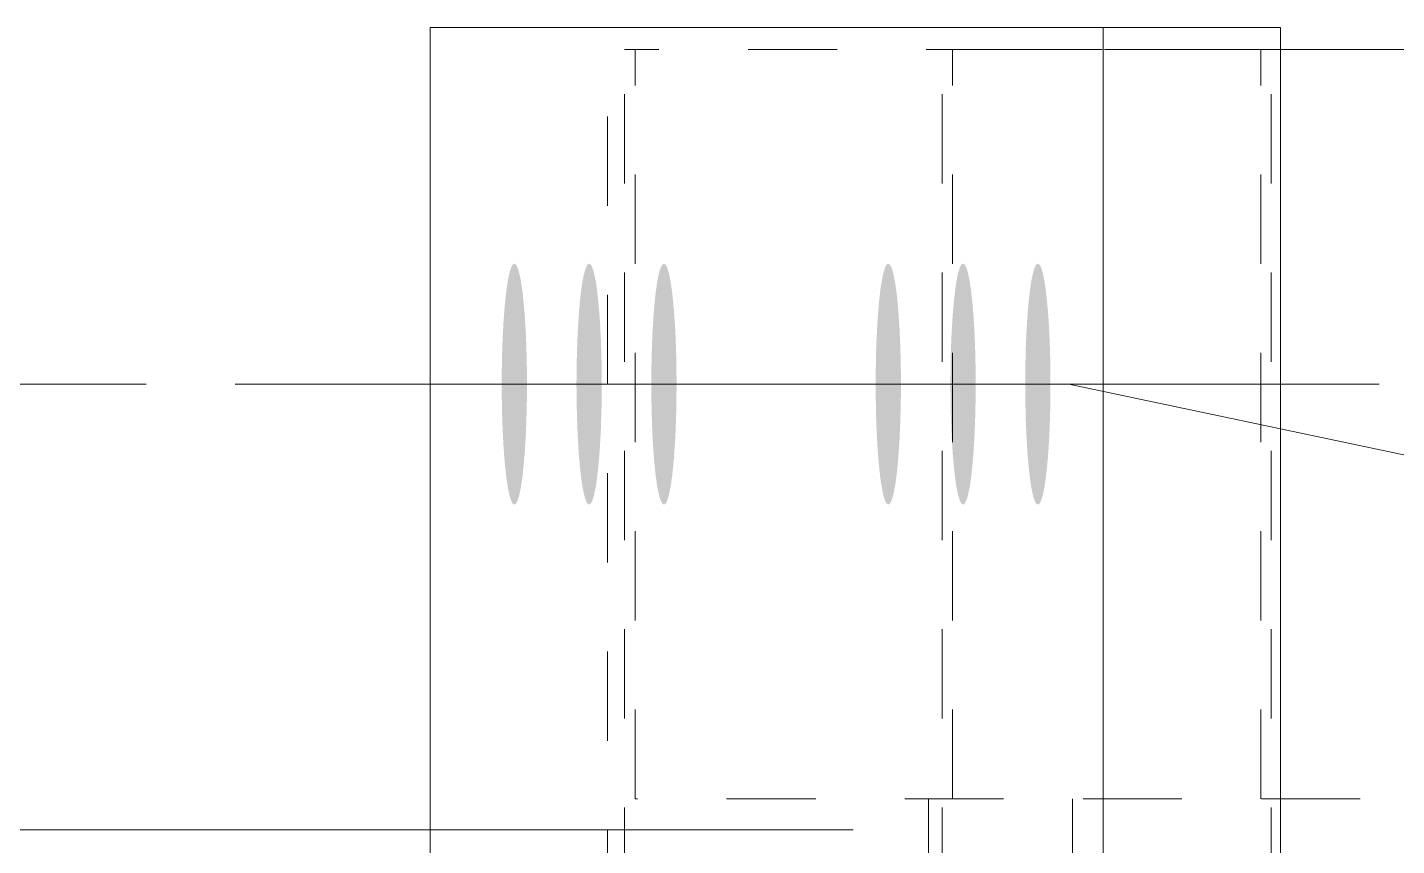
# Model space of a CAD drawing. Header units: millimetres. Extents: x 2 to 825, y 1 to 579.
# Drawn here: x 45.89 to 61.25, y 439.07 to 448.24 of the extents above; entities that cross this region are included whole.
import ezdxf

# ---------------------------------------------------------------- set-up
doc = ezdxf.new("R2010")
doc.units = ezdxf.units.MM
doc.linetypes.add('XKITLINE00', pattern=[0])
doc.linetypes.add('XKITLINE01', pattern=[4, 1, -1, 1, -1])
for name, color, linetype, lineweight in [('Bolt', 3, 'Continuous', 0), ('BoltMark', 7, 'Continuous', 0), ('Dimensions', 7, 'Continuous', 0), ('Part', 2, 'Continuous', 0)]:
    doc.layers.add(name, color=color, linetype=linetype, lineweight=lineweight)

# ---------------------------------------------------------------- blocks, each defined once
blk = doc.blocks.new('*A37')
at = {"layer": 'Bolt'}
for points in [[(51.492, 444.212), (51.492, 444.178), (51.492, 444.145), (51.492, 444.112), (51.491, 444.079), (51.491, 444.047), (51.49, 444.014), (51.49, 443.981), (51.489, 443.949), (51.488, 443.917), (51.487, 443.885), (51.486, 443.853), (51.485, 443.821), (51.484, 443.79), (51.483, 443.759), (51.482, 443.728), (51.48, 443.698), (51.479, 443.667), (51.477, 443.638), (51.476, 443.608), (51.474, 443.579), (51.472, 443.551), (51.47, 443.522), (51.469, 443.495), (51.467, 443.467), (51.465, 443.44), (51.462, 443.414), (51.46, 443.388), (51.458, 443.363), (51.456, 443.338), (51.453, 443.314), (51.451, 443.29), (51.448, 443.267), (51.446, 443.244), (51.443, 443.222), (51.441, 443.201), (51.438, 443.18), (51.435, 443.16), (51.432, 443.141), (51.429, 443.122), (51.427, 443.104), (51.424, 443.087), (51.421, 443.07), (51.418, 443.054), (51.414, 443.039), (51.411, 443.024), (51.408, 443.01), (51.405, 442.997), (51.402, 442.985), (51.399, 442.974), (51.395, 442.963), (51.392, 442.953), (51.389, 442.944), (51.385, 442.935), (51.382, 442.927), (51.378, 442.921), (51.375, 442.915), (51.372, 442.909), (51.368, 442.905), (51.365, 442.901), (51.361, 442.898), (51.358, 442.896), (51.354, 442.895), (51.351, 442.895), (51.347, 442.895), (51.344, 442.896), (51.34, 442.898), (51.337, 442.901), (51.333, 442.905), (51.33, 442.909), (51.327, 442.915), (51.323, 442.921), (51.32, 442.927), (51.316, 442.935), (51.313, 442.944), (51.31, 442.953), (51.306, 442.963), (51.303, 442.974), (51.3, 442.985), (51.297, 442.997), (51.293, 443.01), (51.29, 443.024), (51.287, 443.039), (51.284, 443.054), (51.281, 443.07), (51.278, 443.087), (51.275, 443.104), (51.272, 443.122), (51.269, 443.141), (51.266, 443.16), (51.264, 443.18), (51.261, 443.201), (51.258, 443.222), (51.256, 443.244), (51.253, 443.267), (51.251, 443.29), (51.248, 443.314), (51.246, 443.338), (51.244, 443.363), (51.241, 443.388), (51.239, 443.414), (51.237, 443.44), (51.235, 443.467), (51.233, 443.495), (51.231, 443.522), (51.229, 443.551), (51.228, 443.579), (51.226, 443.608), (51.224, 443.638), (51.223, 443.667), (51.221, 443.698), (51.22, 443.728), (51.219, 443.759), (51.217, 443.79), (51.216, 443.821), (51.215, 443.853), (51.214, 443.885), (51.213, 443.917), (51.213, 443.949), (51.212, 443.981), (51.211, 444.014), (51.211, 444.047), (51.21, 444.079), (51.21, 444.112), (51.21, 444.145), (51.209, 444.178), (51.209, 444.212), (51.209, 444.245), (51.209, 444.278), (51.209, 444.311), (51.21, 444.344), (51.21, 444.377), (51.21, 444.41), (51.211, 444.443), (51.211, 444.475), (51.212, 444.508), (51.213, 444.54), (51.213, 444.573), (51.214, 444.605), (51.215, 444.637), (51.216, 444.668), (51.217, 444.699), (51.219, 444.73), (51.22, 444.761), (51.221, 444.792), (51.223, 444.822), (51.224, 444.852), (51.226, 444.881), (51.228, 444.91), (51.229, 444.939), (51.231, 444.967), (51.233, 444.995), (51.235, 445.022), (51.237, 445.049), (51.239, 445.075), (51.241, 445.101), (51.244, 445.126), (51.246, 445.151), (51.248, 445.176), (51.251, 445.199), (51.253, 445.222), (51.256, 445.245), (51.258, 445.267), (51.261, 445.288), (51.264, 445.309), (51.266, 445.329), (51.269, 445.348), (51.272, 445.367), (51.275, 445.385), (51.278, 445.403), (51.281, 445.419), (51.284, 445.435), (51.287, 445.45), (51.29, 445.465), (51.293, 445.479), (51.297, 445.492), (51.3, 445.504), (51.303, 445.516), (51.306, 445.527), (51.31, 445.537), (51.313, 445.546), (51.316, 445.554), (51.32, 445.562), (51.323, 445.569), (51.327, 445.575), (51.33, 445.58), (51.333, 445.584), (51.337, 445.588), (51.34, 445.591), (51.344, 445.593), (51.347, 445.594), (51.351, 445.595), (51.354, 445.594), (51.358, 445.593), (51.361, 445.591), (51.365, 445.588), (51.368, 445.584), (51.372, 445.58), (51.375, 445.575), (51.378, 445.569), (51.382, 445.562), (51.385, 445.554), (51.389, 445.546), (51.392, 445.537), (51.395, 445.527), (51.399, 445.516), (51.402, 445.504), (51.405, 445.492), (51.408, 445.479), (51.411, 445.465), (51.414, 445.45), (51.418, 445.435), (51.421, 445.419), (51.424, 445.403), (51.427, 445.385), (51.429, 445.367), (51.432, 445.348), (51.435, 445.329), (51.438, 445.309), (51.441, 445.288), (51.443, 445.267), (51.446, 445.245), (51.448, 445.222), (51.451, 445.199), (51.453, 445.176), (51.456, 445.151), (51.458, 445.126), (51.46, 445.101), (51.462, 445.075), (51.465, 445.049), (51.467, 445.022), (51.469, 444.995), (51.47, 444.967), (51.472, 444.939), (51.474, 444.91), (51.476, 444.881), (51.477, 444.852), (51.479, 444.822), (51.48, 444.792), (51.482, 444.761), (51.483, 444.73), (51.484, 444.699), (51.485, 444.668), (51.486, 444.637), (51.487, 444.605), (51.488, 444.573), (51.489, 444.54), (51.49, 444.508), (51.49, 444.475), (51.491, 444.443), (51.491, 444.41), (51.492, 444.377), (51.492, 444.344), (51.492, 444.311), (51.492, 444.278), (51.492, 444.245)], [(52.332, 444.212), (52.331, 444.178), (52.331, 444.145), (52.331, 444.112), (52.331, 444.079), (52.33, 444.047), (52.33, 444.014), (52.329, 443.981), (52.328, 443.949), (52.327, 443.917), (52.326, 443.885), (52.325, 443.853), (52.324, 443.821), (52.323, 443.79), (52.322, 443.759), (52.321, 443.728), (52.319, 443.698), (52.318, 443.667), (52.316, 443.638), (52.315, 443.608), (52.313, 443.579), (52.311, 443.551), (52.31, 443.522), (52.308, 443.495), (52.306, 443.467), (52.304, 443.44), (52.302, 443.414), (52.299, 443.388), (52.297, 443.363), (52.295, 443.338), (52.293, 443.314), (52.29, 443.29), (52.288, 443.267), (52.285, 443.244), (52.282, 443.222), (52.28, 443.201), (52.277, 443.18), (52.274, 443.16), (52.272, 443.141), (52.269, 443.122), (52.266, 443.104), (52.263, 443.087), (52.26, 443.07), (52.257, 443.054), (52.254, 443.039), (52.251, 443.024), (52.247, 443.01), (52.244, 442.997), (52.241, 442.985), (52.238, 442.974), (52.234, 442.963), (52.231, 442.953), (52.228, 442.944), (52.224, 442.935), (52.221, 442.927), (52.218, 442.921), (52.214, 442.915), (52.211, 442.909), (52.207, 442.905), (52.204, 442.901), (52.2, 442.898), (52.197, 442.896), (52.193, 442.895), (52.19, 442.895), (52.187, 442.895), (52.183, 442.896), (52.18, 442.898), (52.176, 442.901), (52.173, 442.905), (52.169, 442.909), (52.166, 442.915), (52.162, 442.921), (52.159, 442.927), (52.156, 442.935), (52.152, 442.944), (52.149, 442.953), (52.146, 442.963), (52.142, 442.974), (52.139, 442.985), (52.136, 442.997), (52.133, 443.01), (52.129, 443.024), (52.126, 443.039), (52.123, 443.054), (52.12, 443.07), (52.117, 443.087), (52.114, 443.104), (52.111, 443.122), (52.108, 443.141), (52.106, 443.16), (52.103, 443.18), (52.1, 443.201), (52.097, 443.222), (52.095, 443.244), (52.092, 443.267), (52.09, 443.29), (52.087, 443.314), (52.085, 443.338), (52.083, 443.363), (52.081, 443.388), (52.078, 443.414), (52.076, 443.44), (52.074, 443.467), (52.072, 443.495), (52.07, 443.522), (52.069, 443.551), (52.067, 443.579), (52.065, 443.608), (52.063, 443.638), (52.062, 443.667), (52.061, 443.698), (52.059, 443.728), (52.058, 443.759), (52.057, 443.79), (52.056, 443.821), (52.054, 443.853), (52.054, 443.885), (52.053, 443.917), (52.052, 443.949), (52.051, 443.981), (52.05, 444.014), (52.05, 444.047), (52.049, 444.079), (52.049, 444.112), (52.049, 444.145), (52.049, 444.178), (52.048, 444.212), (52.048, 444.245), (52.048, 444.278), (52.049, 444.311), (52.049, 444.344), (52.049, 444.377), (52.049, 444.41), (52.05, 444.443), (52.05, 444.475), (52.051, 444.508), (52.052, 444.54), (52.053, 444.573), (52.054, 444.605), (52.054, 444.637), (52.056, 444.668), (52.057, 444.699), (52.058, 444.73), (52.059, 444.761), (52.061, 444.792), (52.062, 444.822), (52.063, 444.852), (52.065, 444.881), (52.067, 444.91), (52.069, 444.939), (52.07, 444.967), (52.072, 444.995), (52.074, 445.022), (52.076, 445.049), (52.078, 445.075), (52.081, 445.101), (52.083, 445.126), (52.085, 445.151), (52.087, 445.176), (52.09, 445.199), (52.092, 445.222), (52.095, 445.245), (52.097, 445.267), (52.1, 445.288), (52.103, 445.309), (52.106, 445.329), (52.108, 445.348), (52.111, 445.367), (52.114, 445.385), (52.117, 445.403), (52.12, 445.419), (52.123, 445.435), (52.126, 445.45), (52.129, 445.465), (52.133, 445.479), (52.136, 445.492), (52.139, 445.504), (52.142, 445.516), (52.146, 445.527), (52.149, 445.537), (52.152, 445.546), (52.156, 445.554), (52.159, 445.562), (52.162, 445.569), (52.166, 445.575), (52.169, 445.58), (52.173, 445.584), (52.176, 445.588), (52.18, 445.591), (52.183, 445.593), (52.187, 445.594), (52.19, 445.595), (52.193, 445.594), (52.197, 445.593), (52.2, 445.591), (52.204, 445.588), (52.207, 445.584), (52.211, 445.58), (52.214, 445.575), (52.218, 445.569), (52.221, 445.562), (52.224, 445.554), (52.228, 445.546), (52.231, 445.537), (52.234, 445.527), (52.238, 445.516), (52.241, 445.504), (52.244, 445.492), (52.247, 445.479), (52.251, 445.465), (52.254, 445.45), (52.257, 445.435), (52.26, 445.419), (52.263, 445.403), (52.266, 445.385), (52.269, 445.367), (52.272, 445.348), (52.274, 445.329), (52.277, 445.309), (52.28, 445.288), (52.282, 445.267), (52.285, 445.245), (52.288, 445.222), (52.29, 445.199), (52.293, 445.176), (52.295, 445.151), (52.297, 445.126), (52.299, 445.101), (52.302, 445.075), (52.304, 445.049), (52.306, 445.022), (52.308, 444.995), (52.31, 444.967), (52.311, 444.939), (52.313, 444.91), (52.315, 444.881), (52.316, 444.852), (52.318, 444.822), (52.319, 444.792), (52.321, 444.761), (52.322, 444.73), (52.323, 444.699), (52.324, 444.668), (52.325, 444.637), (52.326, 444.605), (52.327, 444.573), (52.328, 444.54), (52.329, 444.508), (52.33, 444.475), (52.33, 444.443), (52.331, 444.41), (52.331, 444.377), (52.331, 444.344), (52.331, 444.311), (52.332, 444.278), (52.332, 444.245)], [(53.171, 444.212), (53.171, 444.178), (53.17, 444.145), (53.17, 444.112), (53.17, 444.079), (53.169, 444.047), (53.169, 444.014), (53.168, 443.981), (53.167, 443.949), (53.167, 443.917), (53.166, 443.885), (53.165, 443.853), (53.164, 443.821), (53.162, 443.79), (53.161, 443.759), (53.16, 443.728), (53.159, 443.698), (53.157, 443.667), (53.156, 443.638), (53.154, 443.608), (53.152, 443.579), (53.151, 443.551), (53.149, 443.522), (53.147, 443.495), (53.145, 443.467), (53.143, 443.44), (53.141, 443.414), (53.139, 443.388), (53.136, 443.363), (53.134, 443.338), (53.132, 443.314), (53.129, 443.29), (53.127, 443.267), (53.124, 443.244), (53.122, 443.222), (53.119, 443.201), (53.116, 443.18), (53.113, 443.16), (53.111, 443.141), (53.108, 443.122), (53.105, 443.104), (53.102, 443.087), (53.099, 443.07), (53.096, 443.054), (53.093, 443.039), (53.09, 443.024), (53.087, 443.01), (53.083, 442.997), (53.08, 442.985), (53.077, 442.974), (53.074, 442.963), (53.07, 442.953), (53.067, 442.944), (53.064, 442.935), (53.06, 442.927), (53.057, 442.921), (53.053, 442.915), (53.05, 442.909), (53.046, 442.905), (53.043, 442.901), (53.04, 442.898), (53.036, 442.896), (53.033, 442.895), (53.029, 442.895), (53.026, 442.895), (53.022, 442.896), (53.019, 442.898), (53.015, 442.901), (53.012, 442.905), (53.008, 442.909), (53.005, 442.915), (53.002, 442.921), (52.998, 442.927), (52.995, 442.935), (52.991, 442.944), (52.988, 442.953), (52.985, 442.963), (52.981, 442.974), (52.978, 442.985), (52.975, 442.997), (52.972, 443.01), (52.969, 443.024), (52.965, 443.039), (52.962, 443.054), (52.959, 443.07), (52.956, 443.087), (52.953, 443.104), (52.95, 443.122), (52.948, 443.141), (52.945, 443.16), (52.942, 443.18), (52.939, 443.201), (52.937, 443.222), (52.934, 443.244), (52.931, 443.267), (52.929, 443.29), (52.927, 443.314), (52.924, 443.338), (52.922, 443.363), (52.92, 443.388), (52.918, 443.414), (52.915, 443.44), (52.913, 443.467), (52.911, 443.495), (52.91, 443.522), (52.908, 443.551), (52.906, 443.579), (52.904, 443.608), (52.903, 443.638), (52.901, 443.667), (52.9, 443.698), (52.898, 443.728), (52.897, 443.759), (52.896, 443.79), (52.895, 443.821), (52.894, 443.853), (52.893, 443.885), (52.892, 443.917), (52.891, 443.949), (52.89, 443.981), (52.89, 444.014), (52.889, 444.047), (52.889, 444.079), (52.888, 444.112), (52.888, 444.145), (52.888, 444.178), (52.888, 444.212), (52.888, 444.245), (52.888, 444.278), (52.888, 444.311), (52.888, 444.344), (52.888, 444.377), (52.889, 444.41), (52.889, 444.443), (52.89, 444.475), (52.89, 444.508), (52.891, 444.54), (52.892, 444.573), (52.893, 444.605), (52.894, 444.637), (52.895, 444.668), (52.896, 444.699), (52.897, 444.73), (52.898, 444.761), (52.9, 444.792), (52.901, 444.822), (52.903, 444.852), (52.904, 444.881), (52.906, 444.91), (52.908, 444.939), (52.91, 444.967), (52.911, 444.995), (52.913, 445.022), (52.915, 445.049), (52.918, 445.075), (52.92, 445.101), (52.922, 445.126), (52.924, 445.151), (52.927, 445.176), (52.929, 445.199), (52.931, 445.222), (52.934, 445.245), (52.937, 445.267), (52.939, 445.288), (52.942, 445.309), (52.945, 445.329), (52.948, 445.348), (52.95, 445.367), (52.953, 445.385), (52.956, 445.403), (52.959, 445.419), (52.962, 445.435), (52.965, 445.45), (52.969, 445.465), (52.972, 445.479), (52.975, 445.492), (52.978, 445.504), (52.981, 445.516), (52.985, 445.527), (52.988, 445.537), (52.991, 445.546), (52.995, 445.554), (52.998, 445.562), (53.002, 445.569), (53.005, 445.575), (53.008, 445.58), (53.012, 445.584), (53.015, 445.588), (53.019, 445.591), (53.022, 445.593), (53.026, 445.594), (53.029, 445.595), (53.033, 445.594), (53.036, 445.593), (53.04, 445.591), (53.043, 445.588), (53.046, 445.584), (53.05, 445.58), (53.053, 445.575), (53.057, 445.569), (53.06, 445.562), (53.064, 445.554), (53.067, 445.546), (53.07, 445.537), (53.074, 445.527), (53.077, 445.516), (53.08, 445.504), (53.083, 445.492), (53.087, 445.479), (53.09, 445.465), (53.093, 445.45), (53.096, 445.435), (53.099, 445.419), (53.102, 445.403), (53.105, 445.385), (53.108, 445.367), (53.111, 445.348), (53.113, 445.329), (53.116, 445.309), (53.119, 445.288), (53.122, 445.267), (53.124, 445.245), (53.127, 445.222), (53.129, 445.199), (53.132, 445.176), (53.134, 445.151), (53.136, 445.126), (53.139, 445.101), (53.141, 445.075), (53.143, 445.049), (53.145, 445.022), (53.147, 444.995), (53.149, 444.967), (53.151, 444.939), (53.152, 444.91), (53.154, 444.881), (53.156, 444.852), (53.157, 444.822), (53.159, 444.792), (53.16, 444.761), (53.161, 444.73), (53.162, 444.699), (53.164, 444.668), (53.165, 444.637), (53.166, 444.605), (53.167, 444.573), (53.167, 444.54), (53.168, 444.508), (53.169, 444.475), (53.169, 444.443), (53.17, 444.41), (53.17, 444.377), (53.17, 444.344), (53.171, 444.311), (53.171, 444.278), (53.171, 444.245)], [(55.688, 444.212), (55.688, 444.178), (55.688, 444.145), (55.688, 444.112), (55.687, 444.079), (55.687, 444.047), (55.686, 444.014), (55.686, 443.981), (55.685, 443.949), (55.684, 443.917), (55.683, 443.885), (55.682, 443.853), (55.681, 443.821), (55.68, 443.79), (55.679, 443.759), (55.677, 443.728), (55.676, 443.698), (55.675, 443.667), (55.673, 443.638), (55.672, 443.608), (55.67, 443.579), (55.668, 443.551), (55.666, 443.522), (55.664, 443.495), (55.662, 443.467), (55.66, 443.44), (55.658, 443.414), (55.656, 443.388), (55.654, 443.363), (55.652, 443.338), (55.649, 443.314), (55.647, 443.29), (55.644, 443.267), (55.642, 443.244), (55.639, 443.222), (55.636, 443.201), (55.634, 443.18), (55.631, 443.16), (55.628, 443.141), (55.625, 443.122), (55.622, 443.104), (55.619, 443.087), (55.616, 443.07), (55.613, 443.054), (55.61, 443.039), (55.607, 443.024), (55.604, 443.01), (55.601, 442.997), (55.598, 442.985), (55.594, 442.974), (55.591, 442.963), (55.588, 442.953), (55.584, 442.944), (55.581, 442.935), (55.578, 442.927), (55.574, 442.921), (55.571, 442.915), (55.567, 442.909), (55.564, 442.905), (55.56, 442.901), (55.557, 442.898), (55.554, 442.896), (55.55, 442.895), (55.547, 442.895), (55.543, 442.895), (55.54, 442.896), (55.536, 442.898), (55.533, 442.901), (55.529, 442.905), (55.526, 442.909), (55.522, 442.915), (55.519, 442.921), (55.516, 442.927), (55.512, 442.935), (55.509, 442.944), (55.506, 442.953), (55.502, 442.963), (55.499, 442.974), (55.496, 442.985), (55.492, 442.997), (55.489, 443.01), (55.486, 443.024), (55.483, 443.039), (55.48, 443.054), (55.477, 443.07), (55.474, 443.087), (55.471, 443.104), (55.468, 443.122), (55.465, 443.141), (55.462, 443.16), (55.459, 443.18), (55.457, 443.201), (55.454, 443.222), (55.452, 443.244), (55.449, 443.267), (55.446, 443.29), (55.444, 443.314), (55.442, 443.338), (55.439, 443.363), (55.437, 443.388), (55.435, 443.414), (55.433, 443.44), (55.431, 443.467), (55.429, 443.495), (55.427, 443.522), (55.425, 443.551), (55.423, 443.579), (55.422, 443.608), (55.42, 443.638), (55.419, 443.667), (55.417, 443.698), (55.416, 443.728), (55.414, 443.759), (55.413, 443.79), (55.412, 443.821), (55.411, 443.853), (55.41, 443.885), (55.409, 443.917), (55.408, 443.949), (55.408, 443.981), (55.407, 444.014), (55.407, 444.047), (55.406, 444.079), (55.406, 444.112), (55.405, 444.145), (55.405, 444.178), (55.405, 444.212), (55.405, 444.245), (55.405, 444.278), (55.405, 444.311), (55.405, 444.344), (55.406, 444.377), (55.406, 444.41), (55.407, 444.443), (55.407, 444.475), (55.408, 444.508), (55.408, 444.54), (55.409, 444.573), (55.41, 444.605), (55.411, 444.637), (55.412, 444.668), (55.413, 444.699), (55.414, 444.73), (55.416, 444.761), (55.417, 444.792), (55.419, 444.822), (55.42, 444.852), (55.422, 444.881), (55.423, 444.91), (55.425, 444.939), (55.427, 444.967), (55.429, 444.995), (55.431, 445.022), (55.433, 445.049), (55.435, 445.075), (55.437, 445.101), (55.439, 445.126), (55.442, 445.151), (55.444, 445.176), (55.446, 445.199), (55.449, 445.222), (55.452, 445.245), (55.454, 445.267), (55.457, 445.288), (55.459, 445.309), (55.462, 445.329), (55.465, 445.348), (55.468, 445.367), (55.471, 445.385), (55.474, 445.403), (55.477, 445.419), (55.48, 445.435), (55.483, 445.45), (55.486, 445.465), (55.489, 445.479), (55.492, 445.492), (55.496, 445.504), (55.499, 445.516), (55.502, 445.527), (55.506, 445.537), (55.509, 445.546), (55.512, 445.554), (55.516, 445.562), (55.519, 445.569), (55.522, 445.575), (55.526, 445.58), (55.529, 445.584), (55.533, 445.588), (55.536, 445.591), (55.54, 445.593), (55.543, 445.594), (55.547, 445.595), (55.55, 445.594), (55.554, 445.593), (55.557, 445.591), (55.56, 445.588), (55.564, 445.584), (55.567, 445.58), (55.571, 445.575), (55.574, 445.569), (55.578, 445.562), (55.581, 445.554), (55.584, 445.546), (55.588, 445.537), (55.591, 445.527), (55.594, 445.516), (55.598, 445.504), (55.601, 445.492), (55.604, 445.479), (55.607, 445.465), (55.61, 445.45), (55.613, 445.435), (55.616, 445.419), (55.619, 445.403), (55.622, 445.385), (55.625, 445.367), (55.628, 445.348), (55.631, 445.329), (55.634, 445.309), (55.636, 445.288), (55.639, 445.267), (55.642, 445.245), (55.644, 445.222), (55.647, 445.199), (55.649, 445.176), (55.652, 445.151), (55.654, 445.126), (55.656, 445.101), (55.658, 445.075), (55.66, 445.049), (55.662, 445.022), (55.664, 444.995), (55.666, 444.967), (55.668, 444.939), (55.67, 444.91), (55.672, 444.881), (55.673, 444.852), (55.675, 444.822), (55.676, 444.792), (55.677, 444.761), (55.679, 444.73), (55.68, 444.699), (55.681, 444.668), (55.682, 444.637), (55.683, 444.605), (55.684, 444.573), (55.685, 444.54), (55.686, 444.508), (55.686, 444.475), (55.687, 444.443), (55.687, 444.41), (55.688, 444.377), (55.688, 444.344), (55.688, 444.311), (55.688, 444.278), (55.688, 444.245)], [(56.527, 444.212), (56.527, 444.178), (56.527, 444.145), (56.527, 444.112), (56.526, 444.079), (56.526, 444.047), (56.525, 444.014), (56.525, 443.981), (56.524, 443.949), (56.523, 443.917), (56.522, 443.885), (56.521, 443.853), (56.52, 443.821), (56.519, 443.79), (56.518, 443.759), (56.517, 443.728), (56.515, 443.698), (56.514, 443.667), (56.512, 443.638), (56.511, 443.608), (56.509, 443.579), (56.507, 443.551), (56.505, 443.522), (56.504, 443.495), (56.502, 443.467), (56.5, 443.44), (56.497, 443.414), (56.495, 443.388), (56.493, 443.363), (56.491, 443.338), (56.488, 443.314), (56.486, 443.29), (56.483, 443.267), (56.481, 443.244), (56.478, 443.222), (56.476, 443.201), (56.473, 443.18), (56.47, 443.16), (56.467, 443.141), (56.464, 443.122), (56.462, 443.104), (56.459, 443.087), (56.456, 443.07), (56.453, 443.054), (56.449, 443.039), (56.446, 443.024), (56.443, 443.01), (56.44, 442.997), (56.437, 442.985), (56.433, 442.974), (56.43, 442.963), (56.427, 442.953), (56.424, 442.944), (56.42, 442.935), (56.417, 442.927), (56.413, 442.921), (56.41, 442.915), (56.407, 442.909), (56.403, 442.905), (56.4, 442.901), (56.396, 442.898), (56.393, 442.896), (56.389, 442.895), (56.386, 442.895), (56.382, 442.895), (56.379, 442.896), (56.375, 442.898), (56.372, 442.901), (56.368, 442.905), (56.365, 442.909), (56.362, 442.915), (56.358, 442.921), (56.355, 442.927), (56.351, 442.935), (56.348, 442.944), (56.345, 442.953), (56.341, 442.963), (56.338, 442.974), (56.335, 442.985), (56.332, 442.997), (56.328, 443.01), (56.325, 443.024), (56.322, 443.039), (56.319, 443.054), (56.316, 443.07), (56.313, 443.087), (56.31, 443.104), (56.307, 443.122), (56.304, 443.141), (56.301, 443.16), (56.299, 443.18), (56.296, 443.201), (56.293, 443.222), (56.291, 443.244), (56.288, 443.267), (56.286, 443.29), (56.283, 443.314), (56.281, 443.338), (56.279, 443.363), (56.276, 443.388), (56.274, 443.414), (56.272, 443.44), (56.27, 443.467), (56.268, 443.495), (56.266, 443.522), (56.264, 443.551), (56.263, 443.579), (56.261, 443.608), (56.259, 443.638), (56.258, 443.667), (56.256, 443.698), (56.255, 443.728), (56.254, 443.759), (56.252, 443.79), (56.251, 443.821), (56.25, 443.853), (56.249, 443.885), (56.248, 443.917), (56.248, 443.949), (56.247, 443.981), (56.246, 444.014), (56.246, 444.047), (56.245, 444.079), (56.245, 444.112), (56.245, 444.145), (56.244, 444.178), (56.244, 444.212), (56.244, 444.245), (56.244, 444.278), (56.244, 444.311), (56.245, 444.344), (56.245, 444.377), (56.245, 444.41), (56.246, 444.443), (56.246, 444.475), (56.247, 444.508), (56.248, 444.54), (56.248, 444.573), (56.249, 444.605), (56.25, 444.637), (56.251, 444.668), (56.252, 444.699), (56.254, 444.73), (56.255, 444.761), (56.256, 444.792), (56.258, 444.822), (56.259, 444.852), (56.261, 444.881), (56.263, 444.91), (56.264, 444.939), (56.266, 444.967), (56.268, 444.995), (56.27, 445.022), (56.272, 445.049), (56.274, 445.075), (56.276, 445.101), (56.279, 445.126), (56.281, 445.151), (56.283, 445.176), (56.286, 445.199), (56.288, 445.222), (56.291, 445.245), (56.293, 445.267), (56.296, 445.288), (56.299, 445.309), (56.301, 445.329), (56.304, 445.348), (56.307, 445.367), (56.31, 445.385), (56.313, 445.403), (56.316, 445.419), (56.319, 445.435), (56.322, 445.45), (56.325, 445.465), (56.328, 445.479), (56.332, 445.492), (56.335, 445.504), (56.338, 445.516), (56.341, 445.527), (56.345, 445.537), (56.348, 445.546), (56.351, 445.554), (56.355, 445.562), (56.358, 445.569), (56.362, 445.575), (56.365, 445.58), (56.368, 445.584), (56.372, 445.588), (56.375, 445.591), (56.379, 445.593), (56.382, 445.594), (56.386, 445.595), (56.389, 445.594), (56.393, 445.593), (56.396, 445.591), (56.4, 445.588), (56.403, 445.584), (56.407, 445.58), (56.41, 445.575), (56.413, 445.569), (56.417, 445.562), (56.42, 445.554), (56.424, 445.546), (56.427, 445.537), (56.43, 445.527), (56.433, 445.516), (56.437, 445.504), (56.44, 445.492), (56.443, 445.479), (56.446, 445.465), (56.449, 445.45), (56.453, 445.435), (56.456, 445.419), (56.459, 445.403), (56.462, 445.385), (56.464, 445.367), (56.467, 445.348), (56.47, 445.329), (56.473, 445.309), (56.476, 445.288), (56.478, 445.267), (56.481, 445.245), (56.483, 445.222), (56.486, 445.199), (56.488, 445.176), (56.491, 445.151), (56.493, 445.126), (56.495, 445.101), (56.497, 445.075), (56.5, 445.049), (56.502, 445.022), (56.504, 444.995), (56.505, 444.967), (56.507, 444.939), (56.509, 444.91), (56.511, 444.881), (56.512, 444.852), (56.514, 444.822), (56.515, 444.792), (56.517, 444.761), (56.518, 444.73), (56.519, 444.699), (56.52, 444.668), (56.521, 444.637), (56.522, 444.605), (56.523, 444.573), (56.524, 444.54), (56.525, 444.508), (56.525, 444.475), (56.526, 444.443), (56.526, 444.41), (56.527, 444.377), (56.527, 444.344), (56.527, 444.311), (56.527, 444.278), (56.527, 444.245)], [(57.366, 444.212), (57.366, 444.178), (57.366, 444.145), (57.366, 444.112), (57.365, 444.079), (57.365, 444.047), (57.364, 444.014), (57.364, 443.981), (57.363, 443.949), (57.362, 443.917), (57.361, 443.885), (57.36, 443.853), (57.359, 443.821), (57.358, 443.79), (57.357, 443.759), (57.356, 443.728), (57.354, 443.698), (57.353, 443.667), (57.351, 443.638), (57.35, 443.608), (57.348, 443.579), (57.346, 443.551), (57.345, 443.522), (57.343, 443.495), (57.341, 443.467), (57.339, 443.44), (57.337, 443.414), (57.334, 443.388), (57.332, 443.363), (57.33, 443.338), (57.327, 443.314), (57.325, 443.29), (57.323, 443.267), (57.32, 443.244), (57.317, 443.222), (57.315, 443.201), (57.312, 443.18), (57.309, 443.16), (57.306, 443.141), (57.304, 443.122), (57.301, 443.104), (57.298, 443.087), (57.295, 443.07), (57.292, 443.054), (57.289, 443.039), (57.285, 443.024), (57.282, 443.01), (57.279, 442.997), (57.276, 442.985), (57.273, 442.974), (57.269, 442.963), (57.266, 442.953), (57.263, 442.944), (57.259, 442.935), (57.256, 442.927), (57.253, 442.921), (57.249, 442.915), (57.246, 442.909), (57.242, 442.905), (57.239, 442.901), (57.235, 442.898), (57.232, 442.896), (57.228, 442.895), (57.225, 442.895), (57.221, 442.895), (57.218, 442.896), (57.215, 442.898), (57.211, 442.901), (57.208, 442.905), (57.204, 442.909), (57.201, 442.915), (57.197, 442.921), (57.194, 442.927), (57.191, 442.935), (57.187, 442.944), (57.184, 442.953), (57.181, 442.963), (57.177, 442.974), (57.174, 442.985), (57.171, 442.997), (57.168, 443.01), (57.164, 443.024), (57.161, 443.039), (57.158, 443.054), (57.155, 443.07), (57.152, 443.087), (57.149, 443.104), (57.146, 443.122), (57.143, 443.141), (57.141, 443.16), (57.138, 443.18), (57.135, 443.201), (57.132, 443.222), (57.13, 443.244), (57.127, 443.267), (57.125, 443.29), (57.122, 443.314), (57.12, 443.338), (57.118, 443.363), (57.115, 443.388), (57.113, 443.414), (57.111, 443.44), (57.109, 443.467), (57.107, 443.495), (57.105, 443.522), (57.103, 443.551), (57.102, 443.579), (57.1, 443.608), (57.098, 443.638), (57.097, 443.667), (57.095, 443.698), (57.094, 443.728), (57.093, 443.759), (57.092, 443.79), (57.09, 443.821), (57.089, 443.853), (57.088, 443.885), (57.088, 443.917), (57.087, 443.949), (57.086, 443.981), (57.085, 444.014), (57.085, 444.047), (57.084, 444.079), (57.084, 444.112), (57.084, 444.145), (57.083, 444.178), (57.083, 444.212), (57.083, 444.245), (57.083, 444.278), (57.083, 444.311), (57.084, 444.344), (57.084, 444.377), (57.084, 444.41), (57.085, 444.443), (57.085, 444.475), (57.086, 444.508), (57.087, 444.54), (57.088, 444.573), (57.088, 444.605), (57.089, 444.637), (57.09, 444.668), (57.092, 444.699), (57.093, 444.73), (57.094, 444.761), (57.095, 444.792), (57.097, 444.822), (57.098, 444.852), (57.1, 444.881), (57.102, 444.91), (57.103, 444.939), (57.105, 444.967), (57.107, 444.995), (57.109, 445.022), (57.111, 445.049), (57.113, 445.075), (57.115, 445.101), (57.118, 445.126), (57.12, 445.151), (57.122, 445.176), (57.125, 445.199), (57.127, 445.222), (57.13, 445.245), (57.132, 445.267), (57.135, 445.288), (57.138, 445.309), (57.141, 445.329), (57.143, 445.348), (57.146, 445.367), (57.149, 445.385), (57.152, 445.403), (57.155, 445.419), (57.158, 445.435), (57.161, 445.45), (57.164, 445.465), (57.168, 445.479), (57.171, 445.492), (57.174, 445.504), (57.177, 445.516), (57.181, 445.527), (57.184, 445.537), (57.187, 445.546), (57.191, 445.554), (57.194, 445.562), (57.197, 445.569), (57.201, 445.575), (57.204, 445.58), (57.208, 445.584), (57.211, 445.588), (57.215, 445.591), (57.218, 445.593), (57.221, 445.594), (57.225, 445.595), (57.228, 445.594), (57.232, 445.593), (57.235, 445.591), (57.239, 445.588), (57.242, 445.584), (57.246, 445.58), (57.249, 445.575), (57.253, 445.569), (57.256, 445.562), (57.259, 445.554), (57.263, 445.546), (57.266, 445.537), (57.269, 445.527), (57.273, 445.516), (57.276, 445.504), (57.279, 445.492), (57.282, 445.479), (57.285, 445.465), (57.289, 445.45), (57.292, 445.435), (57.295, 445.419), (57.298, 445.403), (57.301, 445.385), (57.304, 445.367), (57.306, 445.348), (57.309, 445.329), (57.312, 445.309), (57.315, 445.288), (57.317, 445.267), (57.32, 445.245), (57.323, 445.222), (57.325, 445.199), (57.327, 445.176), (57.33, 445.151), (57.332, 445.126), (57.334, 445.101), (57.337, 445.075), (57.339, 445.049), (57.341, 445.022), (57.343, 444.995), (57.345, 444.967), (57.346, 444.939), (57.348, 444.91), (57.35, 444.881), (57.351, 444.852), (57.353, 444.822), (57.354, 444.792), (57.356, 444.761), (57.357, 444.73), (57.358, 444.699), (57.359, 444.668), (57.36, 444.637), (57.361, 444.605), (57.362, 444.573), (57.363, 444.54), (57.364, 444.508), (57.364, 444.475), (57.365, 444.443), (57.365, 444.41), (57.366, 444.377), (57.366, 444.344), (57.366, 444.311), (57.366, 444.278), (57.367, 444.245)]]:
    blk.add_hatch(color=3, dxfattribs=at).paths.add_polyline_path(points, flags=17)
at = {"layer": 'Bolt', "color": 3, "linetype": 'XKITLINE00', "lineweight": 0}
for p, q in [((48.218, 444.245), (55.18, 444.245)), ((49.057, 444.245), (56.019, 444.245)), ((49.897, 444.245), (56.858, 444.245)), ((52.414, 444.245), (59.375, 444.245)), ((53.253, 444.245), (60.215, 444.245)), ((54.092, 444.245), (61.054, 444.245))]:
    blk.add_line(p, q, dxfattribs=at)
blk = doc.blocks.new('*A45')
at = {"layer": 'Part', "color": 7, "linetype": 'XKITLINE01', "lineweight": 0}
for p, q in [((56.152, 430.495), (56.152, 447.995)), ((59.948, 447.995), (56.152, 447.995)), ((56.268, 439.595), (56.268, 447.995)), ((59.727, 439.595), (59.727, 447.995)), ((59.843, 430.495), (59.843, 447.995)), ((248.841, 439.595), (56.268, 439.595))]:
    blk.add_line(p, q, dxfattribs=at)
at = {"layer": 'Part', "color": 2, "linetype": 'XKITLINE00', "lineweight": 0}
blk.add_line((248.841, 447.995), (59.948, 447.995), dxfattribs=at)
blk = doc.blocks.new('*A50')
at = {"layer": 'Part', "color": 2, "linetype": 'XKITLINE00', "lineweight": 0}
for p, q in [((50.407, 448.245), (59.948, 448.245)), ((50.407, 430.245), (50.407, 448.245)), ((57.959, 430.245), (57.959, 448.245)), ((59.948, 430.245), (59.948, 448.245))]:
    blk.add_line(p, q, dxfattribs=at)
at = {"layer": 'Part', "color": 7, "linetype": 'XKITLINE01', "lineweight": 0}
blk.add_line((52.396, 430.245), (52.396, 448.245), dxfattribs=at)
blk = doc.blocks.new('*A51')
at = {"layer": 'Part', "color": 7, "linetype": 'XKITLINE01', "lineweight": 0}
for p, q in [((198.973, 447.995), (52.585, 447.995)), ((52.585, 430.495), (52.585, 447.995)), ((52.707, 439.595), (52.707, 447.995)), ((198.733, 439.595), (52.707, 439.595)), ((55.998, 439.595), (55.998, 438.895)), ((57.612, 438.895), (57.612, 439.595))]:
    blk.add_line(p, q, dxfattribs=at)
blk = doc.blocks.new('*A133')
at = {"layer": 'Dimensions', "color": 7, "linetype": 'XKITLINE00', "lineweight": 0}
blk.add_line((55.152, 439.245), (29.41, 439.245), dxfattribs=at)
blk = doc.blocks.new('*A134')
at = {"layer": 'Dimensions', "color": 7, "linetype": 'XKITLINE00', "lineweight": 0}
for p, q in [((47.218, 444.245), (29.86, 444.245)), ((55.152, 439.245), (29.86, 439.245))]:
    blk.add_line(p, q, dxfattribs=at)
blk = doc.blocks.new('*A140')
at = {"layer": 'BoltMark', "color": 7, "linetype": 'XKITLINE00', "lineweight": 0}
blk.add_line((57.573, 444.245), (61.437, 443.43), dxfattribs=at)

msp = doc.modelspace()

# ---------------------------------------------------------------- block references
at = {"lineweight": 0}
for name in ['*A50', '*A51', '*A140', '*A37', '*A134', '*A133']:
    msp.add_blockref(name, (0, 0), dxfattribs=at)
at = {"layer": 'Part', "lineweight": 0}
msp.add_blockref('*A45', (0, 0), dxfattribs=at)

doc.saveas('drawing.dxf')
